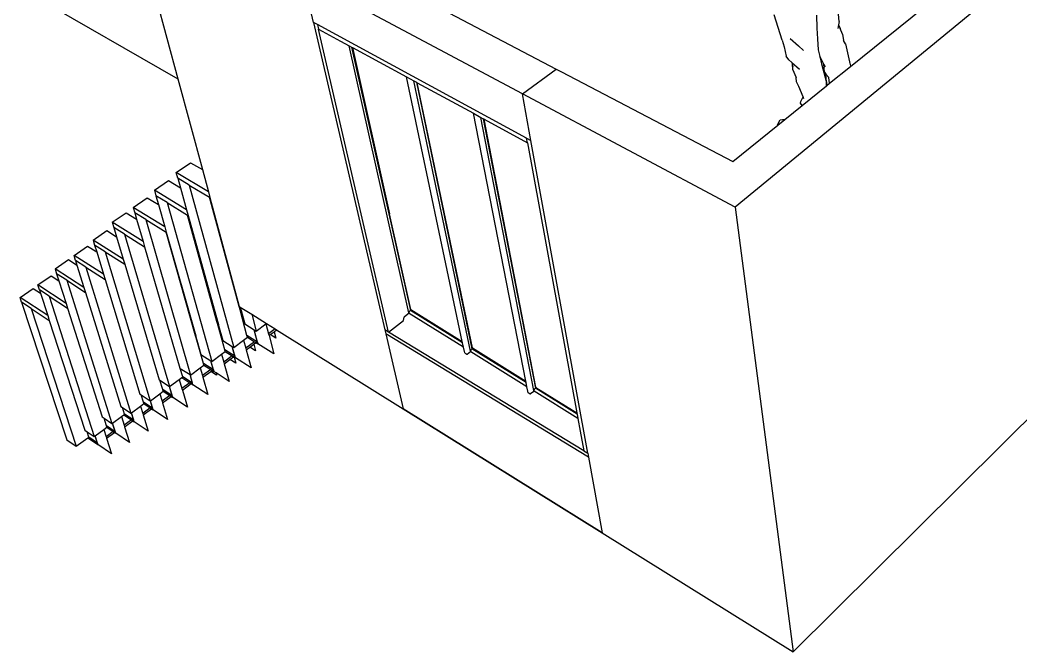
# Model space of a CAD drawing. Header units: millimetres. Extents: x -650 to 3773, y 316 to 2389.
# Drawn here: x 1255.2 to 1712.7, y 1584.2 to 1873.1 of the extents above; entities that cross this region are included whole.
import ezdxf

# ---------------------------------------------------------------- set-up
doc = ezdxf.new("R2010")
doc.units = ezdxf.units.MM

# ---------------------------------------------------------------- blocks, each defined once
blk = doc.blocks.new('A$Ca364616d')
for p, q in [((1102.62, 763.57), (421.02, 203.35)), ((447.59, 0), (1074.3, 622.69)), ((473.79, 267.74), (605.66, 373.98)), ((141.73, 352.14), (166.07, 262)), ((228.17, 287.82), (223.34, 308.66)), ((323.67, 255.21), (223.34, 308.66)), ((100.44, 299.76), (166.07, 262)), ((287.11, 293.72), (339.15, 266.51)), ((468.56, 288.3), (467.97, 295.07)), ((442.54, 279.78), (438.77, 291.33)), ((458.25, 291.23), (458.3, 285.22)), ((468.56, 288.3), (468.27, 286.7)), ((229.95, 286.85), (228.17, 287.82)), ((228.17, 287.82), (260.74, 147.23)), ((325.58, 234.97), (229.95, 286.85)), ((229.95, 286.85), (230.43, 284.79)), ((262.41, 146.22), (230.43, 284.79)), ((230.43, 284.79), (240.41, 279.36)), ((458.3, 285.22), (458.66, 280.3)), ((468.27, 286.7), (467.96, 285.02)), ((468.27, 286.7), (469.03, 285.09)), ((470.12, 282.53), (469.03, 285.09)), ((240.41, 279.36), (244.42, 277.18)), ((442.54, 279.78), (443.42, 276.67)), ((446.23, 280.46), (449.93, 277.14)), ((458.66, 280.3), (459.03, 275.39)), ((470.12, 282.53), (470.6, 279.58)), ((471.48, 278.14), (470.6, 279.58)), ((271.76, 155.11), (244.42, 277.18)), ((244.42, 277.18), (245.54, 276.58)), ((245.54, 276.58), (272.44, 156.2)), ((245.54, 276.58), (245.93, 276.37)), ((262.89, 200.39), (245.93, 276.37)), ((245.93, 276.37), (245.93, 276.36)), ((245.93, 276.36), (262.89, 200.39)), ((245.93, 276.36), (270.64, 262.93)), ((443.42, 276.67), (444.26, 272.49)), ((452.29, 274.98), (449.93, 277.14)), ((459.03, 275.39), (459.74, 272.35)), ((471.48, 278.14), (473.26, 269.91)), ((445.49, 270.74), (444.26, 272.49)), ((445.49, 270.74), (446.86, 269.55)), ((460.09, 271.83), (459.74, 272.35)), ((459.74, 272.35), (460.57, 268.85)), ((461.63, 268.81), (460.09, 271.83)), ((473.26, 269.91), (473.83, 268.02)), ((473.26, 269.91), (473.34, 269.52)), ((323.67, 255.21), (339.15, 266.51)), ((339.15, 266.51), (341.51, 265.28)), ((446.86, 269.55), (447.08, 268.75)), ((446.86, 269.55), (450.38, 266.49)), ((447.08, 268.75), (447.29, 266.56)), ((447.08, 268.75), (447.39, 267.62)), ((447.29, 266.56), (448.88, 262.64)), ((460.57, 268.85), (462.73, 260.32)), ((461.87, 265.04), (461.63, 268.81)), ((462.3, 267.5), (461.63, 268.81)), ((464.19, 260.01), (473.79, 267.74)), ((473.83, 268.02), (473.79, 267.74)), ((166.07, 262), (177.27, 220.54)), ((296.17, 141.97), (270.64, 262.93)), ((270.64, 262.93), (274.02, 261.1)), ((299.87, 137.59), (274.02, 261.1)), ((274.02, 261.1), (275.15, 260.49)), ((341.51, 265.28), (419.87, 224.31)), ((449.09, 260.62), (448.88, 262.64)), ((461.87, 265.04), (462.52, 264.26)), ((462.78, 260.71), (462.52, 264.26)), ((462.52, 264.26), (463.81, 262.7)), ((463.81, 262.7), (463.79, 262.88)), ((464.19, 260.01), (463.81, 262.7)), ((275.15, 260.49), (300.58, 138.68)), ((275.54, 260.27), (275.15, 260.49)), ((275.54, 260.27), (301.25, 246.3)), ((300.8, 139.14), (275.54, 260.27)), ((450.11, 258.52), (449.09, 260.62)), ((452.04, 253.82), (450.11, 258.52)), ((451.64, 249.9), (462.82, 258.91)), ((462.82, 258.91), (462.73, 260.32)), ((462.78, 260.71), (462.93, 259)), ((462.82, 258.91), (462.93, 259)), ((462.93, 259), (464.19, 260.01)), ((421.02, 203.35), (323.67, 255.21)), ((327.55, 233.9), (323.67, 255.21)), ((450.85, 250.98), (451.07, 251.66)), ((451.07, 251.66), (452.04, 253.82)), ((452.4, 252.97), (452.04, 253.82)), ((443.71, 243.51), (451.64, 249.9)), ((451.64, 249.9), (450.85, 250.98)), ((325.19, 123.9), (301.25, 246.3)), ((301.25, 246.3), (304.63, 244.46)), ((328.86, 119.52), (304.63, 244.46)), ((304.63, 244.46), (305.77, 243.84)), ((305.77, 243.84), (329.59, 120.61)), ((306.16, 243.63), (305.77, 243.84)), ((306.16, 243.63), (325.96, 232.87)), ((329.83, 121.04), (306.16, 243.63)), ((440.44, 241.02), (441.65, 243.28)), ((440.46, 240.89), (443.71, 243.51)), ((441.65, 243.28), (442.71, 243.42)), ((442.71, 243.42), (443.71, 243.51)), ((419.87, 224.31), (440.46, 240.89)), ((440.44, 241.02), (440.46, 240.89)), ((325.58, 234.97), (327.55, 233.9)), ((325.96, 232.87), (325.58, 234.97)), ((353.57, 90.88), (327.55, 233.9)), ((325.96, 232.87), (348.56, 109.36)), ((165.31, 219.24), (171.91, 223.73)), ((171.91, 223.73), (177.27, 220.54)), ((177.27, 220.54), (180, 210.44)), ((155.29, 211.1), (161.81, 215.54)), ((161.81, 215.54), (167.24, 212.27)), ((166.03, 216.65), (165.31, 219.24)), ((180, 210.44), (165.31, 219.24)), ((171.28, 213.5), (166.03, 216.65)), ((166.03, 216.65), (167.24, 212.27)), ((155.29, 211.1), (156.01, 208.57)), ((170.05, 202.14), (155.29, 211.1)), ((167.24, 212.27), (170.05, 202.14)), ((171.28, 213.5), (191.67, 139.27)), ((171.28, 213.5), (180.6, 207.9)), ((180, 210.44), (180.7, 207.84)), ((145.62, 203.25), (152.07, 207.65)), ((152.07, 207.65), (157.15, 204.54)), ((161.14, 205.45), (156.01, 208.57)), ((156.01, 208.57), (157.15, 204.54)), ((194.09, 157.97), (180.6, 207.9)), ((180.6, 207.9), (180.7, 207.84)), ((180.7, 207.84), (194.16, 158.02)), ((145.62, 203.25), (146.34, 200.78)), ((160.04, 194.39), (145.62, 203.25)), ((157.15, 204.54), (160.04, 194.39)), ((161.14, 205.45), (181.6, 132.84)), ((161.14, 205.45), (170.46, 199.78)), ((170.05, 202.14), (170.75, 199.61)), ((421.02, 203.35), (447.59, 0)), ((136.05, 196.48), (142.42, 200.83)), ((142.42, 200.83), (147.18, 197.89)), ((151.36, 197.69), (146.34, 200.78)), ((146.34, 200.78), (147.18, 197.89)), ((147.18, 197.89), (150.15, 187.71)), ((151.36, 197.69), (171.88, 126.63)), ((151.36, 197.69), (160.68, 191.95)), ((183.95, 151.14), (170.46, 199.78)), ((170.46, 199.78), (170.75, 199.61)), ((170.75, 199.61), (184.15, 151.28)), ((272.66, 156.62), (262.89, 200.39)), ((127.27, 188.35), (133.57, 192.66)), ((133.57, 192.66), (138.01, 189.88)), ((136.05, 196.48), (136.77, 194.06)), ((150.15, 187.71), (136.05, 196.48)), ((141.67, 191), (136.77, 194.06)), ((136.77, 194.06), (138.01, 189.88)), ((160.04, 194.39), (160.75, 191.91)), ((127.27, 188.35), (127.99, 185.98)), ((141.05, 179.68), (127.27, 188.35)), ((138.01, 189.88), (141.05, 179.68)), ((141.67, 191), (162.26, 121.37)), ((141.67, 191), (150.85, 185.28)), ((150.15, 187.71), (150.85, 185.28)), ((174.16, 144.54), (160.68, 191.95)), ((160.68, 191.95), (160.75, 191.91)), ((160.75, 191.91), (174.2, 144.57)), ((118.56, 181.28), (124.78, 185.53)), ((124.78, 185.53), (128.93, 182.92)), ((132.79, 182.96), (127.99, 185.98)), ((127.99, 185.98), (128.93, 182.92)), ((150.85, 185.28), (167.02, 129.78)), ((109.89, 175.19), (116.05, 179.41)), ((116.05, 179.41), (119.9, 176.94)), ((119.28, 178.96), (118.56, 181.28)), ((132.04, 172.69), (118.56, 181.28)), ((123.97, 175.97), (119.28, 178.96)), ((119.28, 178.96), (119.9, 176.94)), ((128.93, 182.92), (132.04, 172.69)), ((132.79, 182.96), (153.39, 114.82)), ((132.79, 182.96), (141.76, 177.3)), ((141.05, 179.68), (141.76, 177.3)), ((109.89, 175.19), (110.61, 172.92)), ((123.09, 166.7), (109.89, 175.19)), ((119.9, 176.94), (123.09, 166.7)), ((123.97, 175.97), (144.59, 109.2)), ((123.97, 175.97), (132.75, 170.37)), ((141.76, 177.3), (157.5, 124.48)), ((101.97, 167.81), (108.06, 171.98)), ((108.06, 171.98), (111.64, 169.67)), ((115.2, 169.96), (110.61, 172.92)), ((110.61, 172.92), (111.64, 169.67)), ((111.64, 169.67), (114.9, 159.41)), ((115.2, 169.96), (135.84, 104.45)), ((115.2, 169.96), (123.8, 164.42)), ((132.04, 172.69), (132.75, 170.37)), ((132.75, 170.37), (148.73, 117.9)), ((93.84, 162.13), (99.86, 166.26)), ((99.86, 166.26), (103.18, 164.1)), ((102.69, 165.59), (101.97, 167.81)), ((114.9, 159.41), (101.97, 167.81)), ((107.19, 162.66), (102.69, 165.59)), ((102.69, 165.59), (103.18, 164.1)), ((107.19, 162.66), (102.69, 165.59)), ((123.09, 166.7), (123.8, 164.42)), ((94.56, 159.95), (93.84, 162.13)), ((106.5, 153.82), (93.84, 162.13)), ((103.18, 164.1), (106.5, 153.82)), ((107.19, 162.66), (127.81, 98.48)), ((107.19, 162.66), (115.6, 157.18)), ((123.8, 164.42), (140.03, 112.24)), ((94.56, 159.95), (115.29, 96.98)), ((98.96, 157.05), (94.56, 159.95)), ((98.96, 157.05), (119.58, 94.04)), ((98.96, 157.05), (107.21, 151.63)), ((114.9, 159.41), (115.6, 157.18)), ((115.6, 157.18), (131.38, 107.46)), ((194.09, 157.97), (194.16, 158.02)), ((194.22, 157.46), (194.09, 157.97)), ((194.16, 158.02), (194.18, 157.92)), ((194.18, 157.92), (194.54, 157.7)), ((194.22, 157.46), (194.54, 157.7)), ((194.37, 156.94), (194.22, 157.46)), ((194.37, 156.94), (194.72, 157.2)), ((194.51, 156.38), (194.37, 156.94)), ((194.51, 156.38), (194.87, 156.65)), ((194.67, 155.81), (194.51, 156.38)), ((194.54, 157.7), (194.6, 157.66)), ((194.6, 157.66), (199.83, 154.4)), ((194.6, 157.66), (194.72, 157.2)), ((194.67, 155.81), (195.03, 156.07)), ((197.68, 144.68), (194.67, 155.81)), ((194.72, 157.2), (194.87, 156.65)), ((194.87, 156.65), (195.03, 156.07)), ((195.03, 156.07), (196.67, 150)), ((271.85, 154.95), (272.04, 155.76)), ((272.04, 155.76), (272.06, 155.86)), ((272.06, 155.86), (272.13, 155.92)), ((272.13, 155.92), (272.47, 156.18)), ((272.47, 156.18), (272.44, 156.2)), ((296.3, 141.34), (272.47, 156.18)), ((272.66, 156.59), (272.66, 156.62)), ((272.66, 156.59), (296.17, 141.97)), ((106.5, 153.81), (106.5, 153.82)), ((106.5, 153.81), (107.21, 151.63)), ((107.21, 151.63), (107.21, 151.63)), ((107.21, 151.63), (123.43, 101.46)), ((183.95, 151.14), (184.15, 151.28)), ((184.09, 150.65), (183.95, 151.14)), ((184.15, 151.28), (184.28, 150.8)), ((199.83, 154.4), (201.88, 146.74)), ((199.83, 154.4), (206.56, 150.21)), ((262.41, 146.22), (269.31, 151.54)), ((269.29, 151.63), (269.61, 153.07)), ((269.61, 153.07), (269.64, 153.17)), ((269.73, 153.26), (269.64, 153.17)), ((271.85, 154.86), (269.73, 153.26)), ((271.82, 154.91), (271.76, 155.11)), ((271.82, 154.91), (271.85, 154.93)), ((271.84, 154.86), (271.85, 154.93)), ((271.85, 154.86), (271.84, 154.86)), ((271.85, 154.93), (271.85, 154.95)), ((271.85, 154.93), (271.87, 154.94)), ((271.92, 154.91), (271.85, 154.86)), ((271.92, 154.81), (271.85, 154.86)), ((296.72, 139.34), (271.92, 154.81)), ((271.94, 154.99), (271.96, 155)), ((271.94, 154.92), (271.94, 154.92)), ((184.09, 150.65), (184.28, 150.8)), ((184.23, 150.15), (184.09, 150.65)), ((184.23, 150.15), (184.42, 150.29)), ((184.37, 149.62), (184.23, 150.15)), ((184.28, 150.8), (184.42, 150.29)), ((184.37, 149.62), (184.57, 149.76)), ((184.53, 149.06), (184.37, 149.62)), ((184.42, 150.29), (184.57, 149.76)), ((184.53, 149.06), (184.72, 149.21)), ((187.54, 138.18), (184.53, 149.06)), ((184.57, 149.76), (184.72, 149.21)), ((184.72, 149.21), (186.58, 142.5)), ((196.67, 150), (200.91, 147.34)), ((200.91, 147.34), (201.88, 146.74)), ((202.43, 141.69), (200.91, 147.34)), ((202.64, 140.9), (200.91, 147.34)), ((201.88, 146.74), (206.35, 150.06)), ((206.35, 150.06), (206.56, 150.21)), ((206.35, 150.06), (207.55, 145.51)), ((206.56, 150.21), (210.53, 147.74)), ((210.53, 147.74), (207.55, 145.51)), ((208.27, 145.11), (210.08, 146.46)), ((210.08, 146.46), (211.21, 147.31)), ((210.08, 146.46), (210.86, 143.49)), ((210.53, 147.74), (211.21, 147.31)), ((211.21, 147.31), (269.08, 111.25)), ((260.74, 147.23), (261.15, 145.48)), ((262.41, 146.22), (260.74, 147.23)), ((174.16, 144.54), (174.2, 144.57)), ((174.29, 144.07), (174.16, 144.54)), ((174.2, 144.57), (174.34, 144.1)), ((174.29, 144.07), (174.34, 144.1)), ((174.43, 143.59), (174.29, 144.07)), ((174.34, 144.1), (174.47, 143.62)), ((174.43, 143.59), (174.47, 143.62)), ((174.57, 143.08), (174.43, 143.59)), ((174.47, 143.62), (174.62, 143.11)), ((174.57, 143.08), (174.62, 143.11)), ((174.72, 142.55), (174.57, 143.08)), ((174.62, 143.11), (174.77, 142.58)), ((174.72, 142.55), (174.77, 142.58)), ((177.75, 131.9), (174.72, 142.55)), ((174.77, 142.58), (176.63, 136.03)), ((186.58, 142.5), (190.95, 139.73)), ((191.67, 139.27), (196.13, 142.59)), ((196.13, 142.59), (197.89, 143.89)), ((196.13, 142.59), (197.13, 138.91)), ((201.1, 141.87), (197.13, 138.91)), ((197.89, 143.89), (197.68, 144.68)), ((202.43, 141.69), (197.68, 144.68)), ((197.89, 143.89), (201.1, 141.87)), ((201.1, 141.87), (201.77, 141.45)), ((207.55, 145.51), (207.76, 144.72)), ((207.76, 144.72), (208.27, 145.11)), ((207.76, 144.72), (209.99, 136.27)), ((210.86, 143.49), (208.27, 145.11)), ((261.15, 145.48), (269.08, 111.25)), ((353.89, 89.11), (261.15, 145.48)), ((351.73, 92), (262.41, 146.22)), ((296.3, 141.34), (296.17, 141.97)), ((186.06, 136.15), (187.76, 137.41)), ((187.76, 137.41), (187.54, 138.18)), ((192.18, 135.23), (187.54, 138.18)), ((187.76, 137.41), (190.91, 135.4)), ((190.95, 139.73), (191.67, 139.27)), ((192.18, 135.23), (190.95, 139.73)), ((192.4, 134.45), (190.95, 139.73)), ((197.13, 138.91), (197.34, 138.14)), ((197.34, 138.14), (198.93, 139.33)), ((197.34, 138.14), (199.58, 129.88)), ((198.93, 139.33), (200.75, 140.69)), ((201.56, 137.67), (198.93, 139.33)), ((200.75, 140.69), (201.77, 141.45)), ((200.75, 140.69), (201.56, 137.67)), ((201.77, 141.45), (202.64, 140.9)), ((202.43, 141.69), (202.64, 140.9)), ((209.99, 136.27), (202.64, 140.9)), ((296.72, 139.34), (296.3, 141.34)), ((297.15, 137.33), (296.72, 139.34)), ((297.26, 136.83), (297.15, 137.33)), ((298.45, 136.22), (299.96, 137.4)), ((299.92, 137.38), (299.87, 137.59)), ((299.92, 137.38), (299.96, 137.4)), ((299.95, 137.33), (299.96, 137.4)), ((300.03, 137.28), (299.95, 137.33)), ((299.96, 137.42), (300.18, 138.23)), ((299.96, 137.4), (299.96, 137.42)), ((299.96, 137.4), (299.97, 137.41)), ((299.96, 137.4), (299.97, 137.41)), ((299.96, 137.4), (299.96, 137.4)), ((299.97, 137.41), (300.06, 137.48)), ((299.97, 137.41), (299.99, 137.41)), ((299.99, 137.41), (300.06, 137.47)), ((325.71, 121.26), (300.03, 137.28)), ((300.18, 138.23), (300.2, 138.32)), ((300.2, 138.32), (300.27, 138.38)), ((300.27, 138.38), (300.61, 138.65)), ((300.61, 138.65), (300.58, 138.68)), ((325.32, 123.27), (300.61, 138.65)), ((300.81, 139.1), (300.8, 139.14)), ((300.81, 139.07), (300.81, 139.1)), ((300.81, 139.07), (325.19, 123.9)), ((176.63, 136.03), (181.11, 133.16)), ((181.11, 133.16), (181.6, 132.84)), ((182.29, 128.98), (181.11, 133.16)), ((182.5, 128.22), (181.11, 133.16)), ((181.6, 132.84), (186.06, 136.15)), ((186.06, 136.15), (187.07, 132.54)), ((190.91, 135.4), (187.07, 132.54)), ((187.28, 131.78), (189.88, 133.72)), ((189.88, 133.72), (191.57, 134.98)), ((192.54, 132.03), (189.88, 133.72)), ((190.91, 135.4), (191.57, 134.98)), ((191.57, 134.98), (191.77, 134.86)), ((191.77, 134.86), (192.54, 132.03)), ((191.77, 134.86), (192.4, 134.45)), ((192.4, 134.45), (192.18, 135.23)), ((199.58, 129.88), (192.4, 134.45)), ((297.26, 136.83), (297.34, 136.77)), ((297.34, 136.77), (298.26, 136.2)), ((298.26, 136.2), (298.35, 136.16)), ((298.35, 136.16), (298.45, 136.22)), ((167.02, 129.78), (167.16, 129.69)), ((168.29, 125.83), (167.16, 129.69)), ((167.16, 129.69), (171.61, 126.81)), ((171.88, 126.63), (176.33, 129.93)), ((176.33, 129.93), (177.97, 131.14)), ((176.33, 129.93), (177.34, 126.38)), ((181.07, 129.15), (177.34, 126.38)), ((177.55, 125.64), (181.11, 128.28)), ((177.97, 131.14), (177.75, 131.9)), ((182.29, 128.98), (177.75, 131.9)), ((177.97, 131.14), (181.07, 129.15)), ((181.07, 129.15), (181.71, 128.73)), ((181.11, 128.28), (181.71, 128.73)), ((183.79, 126.56), (181.11, 128.28)), ((181.71, 128.73), (182.5, 128.22)), ((182.29, 128.98), (182.5, 128.22)), ((183.51, 127.58), (182.5, 128.22)), ((187.07, 132.54), (187.28, 131.78)), ((187.28, 131.78), (189.53, 123.71)), ((157.5, 124.48), (157.85, 124.26)), ((159.13, 119.95), (157.85, 124.26)), ((157.85, 124.26), (162.2, 121.41)), ((162.26, 121.37), (166.7, 124.65)), ((166.7, 124.65), (167.85, 125.51)), ((166.7, 124.65), (167.94, 120.42)), ((167.85, 125.51), (168.29, 125.83)), ((167.85, 125.51), (171.55, 123.11)), ((172.73, 122.94), (168.29, 125.83)), ((172.73, 122.94), (171.61, 126.81)), ((171.61, 126.81), (171.88, 126.63)), ((172.94, 122.2), (171.61, 126.81)), ((177.34, 126.38), (177.55, 125.64)), ((177.55, 125.64), (179.81, 117.73)), ((183.51, 127.58), (183.79, 126.56)), ((189.53, 123.71), (183.51, 127.58)), ((325.32, 123.27), (325.19, 123.9)), ((157.81, 118.09), (159.34, 119.23)), ((159.34, 119.23), (159.13, 119.95)), ((163.47, 117.1), (159.13, 119.95)), ((159.34, 119.23), (162.34, 117.26)), ((163.47, 117.1), (162.2, 121.41)), ((162.2, 121.41), (162.26, 121.37)), ((163.69, 116.37), (162.2, 121.41)), ((171.55, 123.11), (167.94, 120.42)), ((167.94, 120.42), (168.15, 119.69)), ((168.15, 119.69), (172.18, 122.69)), ((168.15, 119.69), (170.41, 111.96)), ((171.55, 123.11), (172.18, 122.69)), ((172.18, 122.69), (172.94, 122.2)), ((172.94, 122.2), (172.73, 122.94)), ((179.81, 117.73), (172.94, 122.2)), ((325.71, 121.26), (325.32, 123.27)), ((326.1, 119.25), (325.71, 121.26)), ((326.21, 118.75), (326.1, 119.25)), ((327.44, 118.12), (328.94, 119.33)), ((328.9, 119.31), (328.86, 119.52)), ((328.9, 119.31), (328.94, 119.33)), ((328.93, 119.26), (328.94, 119.33)), ((329.01, 119.2), (328.93, 119.26)), ((328.94, 119.33), (328.95, 119.35)), ((328.95, 119.35), (329.19, 120.15)), ((328.95, 119.34), (329.06, 119.42)), ((328.95, 119.34), (328.96, 119.34)), ((328.96, 119.34), (329.05, 119.42)), ((349.04, 106.71), (329.01, 119.2)), ((329.19, 120.15), (329.22, 120.25)), ((329.22, 120.25), (329.28, 120.31)), ((329.28, 120.31), (329.63, 120.59)), ((329.63, 120.59), (329.59, 120.61)), ((348.67, 108.73), (329.63, 120.59)), ((329.84, 121.02), (329.83, 121.04)), ((329.84, 121.02), (329.84, 121.01)), ((329.84, 121.01), (348.56, 109.36)), ((148.73, 117.9), (149.27, 117.54)), ((150.26, 114.27), (149.27, 117.54)), ((149.27, 117.54), (153.39, 114.82)), ((153.39, 114.82), (153.48, 114.89)), ((153.48, 114.89), (157.81, 118.09)), ((154.52, 111.45), (153.48, 114.89)), ((154.73, 110.74), (153.48, 114.89)), ((157.81, 118.09), (158.84, 114.66)), ((162.34, 117.26), (158.84, 114.66)), ((158.84, 114.66), (159.05, 113.94)), ((159.05, 113.94), (162.96, 116.85)), ((162.34, 117.26), (162.96, 116.85)), ((162.96, 116.85), (163.69, 116.37)), ((163.47, 117.1), (163.69, 116.37)), ((170.41, 111.96), (163.69, 116.37)), ((326.21, 118.75), (326.29, 118.68)), ((326.29, 118.68), (327.24, 118.09)), ((327.24, 118.09), (327.34, 118.05)), ((327.34, 118.05), (327.44, 118.12)), ((140.03, 112.24), (140.75, 111.76)), ((141.68, 108.76), (140.75, 111.76)), ((140.75, 111.76), (144.59, 109.2)), ((144.8, 109.36), (149, 112.46)), ((149, 112.46), (150.48, 113.56)), ((149, 112.46), (150.03, 109.08)), ((153.43, 111.6), (150.03, 109.08)), ((150.24, 108.38), (154.04, 111.2)), ((150.48, 113.56), (150.26, 114.27)), ((154.52, 111.45), (150.26, 114.27)), ((150.48, 113.56), (153.43, 111.6)), ((153.43, 111.6), (154.04, 111.2)), ((154.04, 111.2), (154.73, 110.74)), ((154.73, 110.74), (154.52, 111.45)), ((161.31, 106.37), (154.73, 110.74)), ((159.05, 113.94), (161.31, 106.37)), ((269.08, 111.25), (360.19, 54.47)), ((360.19, 54.47), (269.08, 111.25)), ((131.38, 107.46), (132.27, 106.86)), ((133.36, 103.43), (132.27, 106.86)), ((132.27, 106.86), (135.84, 104.45)), ((136.17, 104.7), (140.24, 107.7)), ((140.24, 107.7), (141.28, 108.47)), ((140.24, 107.7), (141.49, 103.67)), ((141.28, 108.47), (141.68, 108.76)), ((141.28, 108.47), (144.8, 106.12)), ((144.8, 106.12), (141.49, 103.67)), ((145.84, 105.97), (141.68, 108.76)), ((141.71, 102.99), (145.39, 105.72)), ((144.59, 109.2), (144.8, 109.36)), ((145.84, 105.97), (144.8, 109.36)), ((146.06, 105.27), (144.8, 109.36)), ((144.8, 106.12), (145.39, 105.72)), ((145.39, 105.72), (146.06, 105.27)), ((146.06, 105.27), (145.84, 105.97)), ((152.51, 100.96), (146.06, 105.27)), ((150.03, 109.08), (150.24, 108.38)), ((150.24, 108.38), (152.51, 100.96)), ((348.56, 109.36), (348.67, 108.73)), ((348.67, 108.73), (349.04, 106.71)), ((349.04, 106.71), (350.1, 100.93)), ((123.43, 101.46), (124.5, 100.73)), ((125.3, 98.25), (124.5, 100.73)), ((124.5, 100.73), (127.81, 98.48)), ((128.25, 98.81), (132.18, 101.71)), ((132.18, 101.71), (133.58, 102.74)), ((132.18, 101.71), (133.23, 98.44)), ((136.43, 100.81), (133.23, 98.44)), ((133.58, 102.74), (133.36, 103.43)), ((137.44, 100.67), (133.36, 103.43)), ((133.58, 102.74), (136.43, 100.81)), ((135.84, 104.45), (136.17, 104.7)), ((137.44, 100.67), (136.17, 104.7)), ((137.66, 99.98), (136.17, 104.7)), ((136.43, 100.81), (137.02, 100.42)), ((137.44, 100.67), (137.66, 99.98)), ((141.49, 103.67), (141.71, 102.99)), ((141.71, 102.99), (143.97, 95.72)), ((350.1, 100.93), (351.73, 92)), ((115.29, 96.98), (119.58, 94.04)), ((119.58, 94.04), (124.93, 97.98)), ((124.93, 97.98), (125.3, 98.25)), ((124.93, 97.98), (129.51, 94.86)), ((129.3, 95.53), (125.3, 98.25)), ((127.81, 98.48), (128.25, 98.81)), ((129.3, 95.53), (128.25, 98.81)), ((129.51, 94.86), (128.25, 98.81)), ((133.23, 98.44), (133.44, 97.77)), ((133.44, 97.77), (137.02, 100.42)), ((133.44, 97.77), (135.71, 90.64)), ((137.02, 100.42), (137.66, 99.98)), ((143.97, 95.72), (137.66, 99.98)), ((129.3, 95.53), (129.51, 94.86)), ((135.71, 90.64), (129.51, 94.86)), ((351.73, 92), (353.57, 90.88)), ((353.57, 90.88), (353.89, 89.11)), ((353.89, 89.11), (360.19, 54.47)), ((360.19, 54.47), (447.59, 0))]:
    blk.add_line(p, q)

msp = doc.modelspace()

# ---------------------------------------------------------------- block references
msp.add_blockref('A$Ca364616d', (1161.39, 1584.18))

doc.saveas('drawing.dxf')
